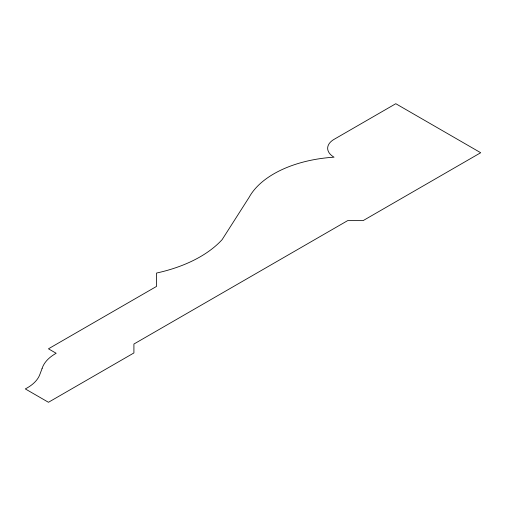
<?xml version="1.0" encoding="UTF-8"?>
<svg xmlns="http://www.w3.org/2000/svg" width="506" height="506" viewBox="0 0 506 506"><rect width="100%" height="100%" fill="white"/><g stroke="black" fill="none" stroke-linecap="round" stroke-linejoin="round"><path stroke-width="0.76" d="M42.074 368.551L39.917 374.295A46.293 26.723 0 0 1 25.3 388.918L48.456 402.289L133.913 352.948L133.913 344.036L347.666 220.629L363.106 220.629L480.7 152.73L395.793 103.711L334.049 139.365A21.834 12.606 0 0 0 334.049 157.189A100.409 57.969 0 0 0 249.142 197.296L222.128 239.629A123.356 71.219 0 0 1 156.518 273.057L156.518 286.421L48.456 348.811L56.172 353.27A48.582 28.051 0 0 0 42.074 368.551"/></g></svg>
